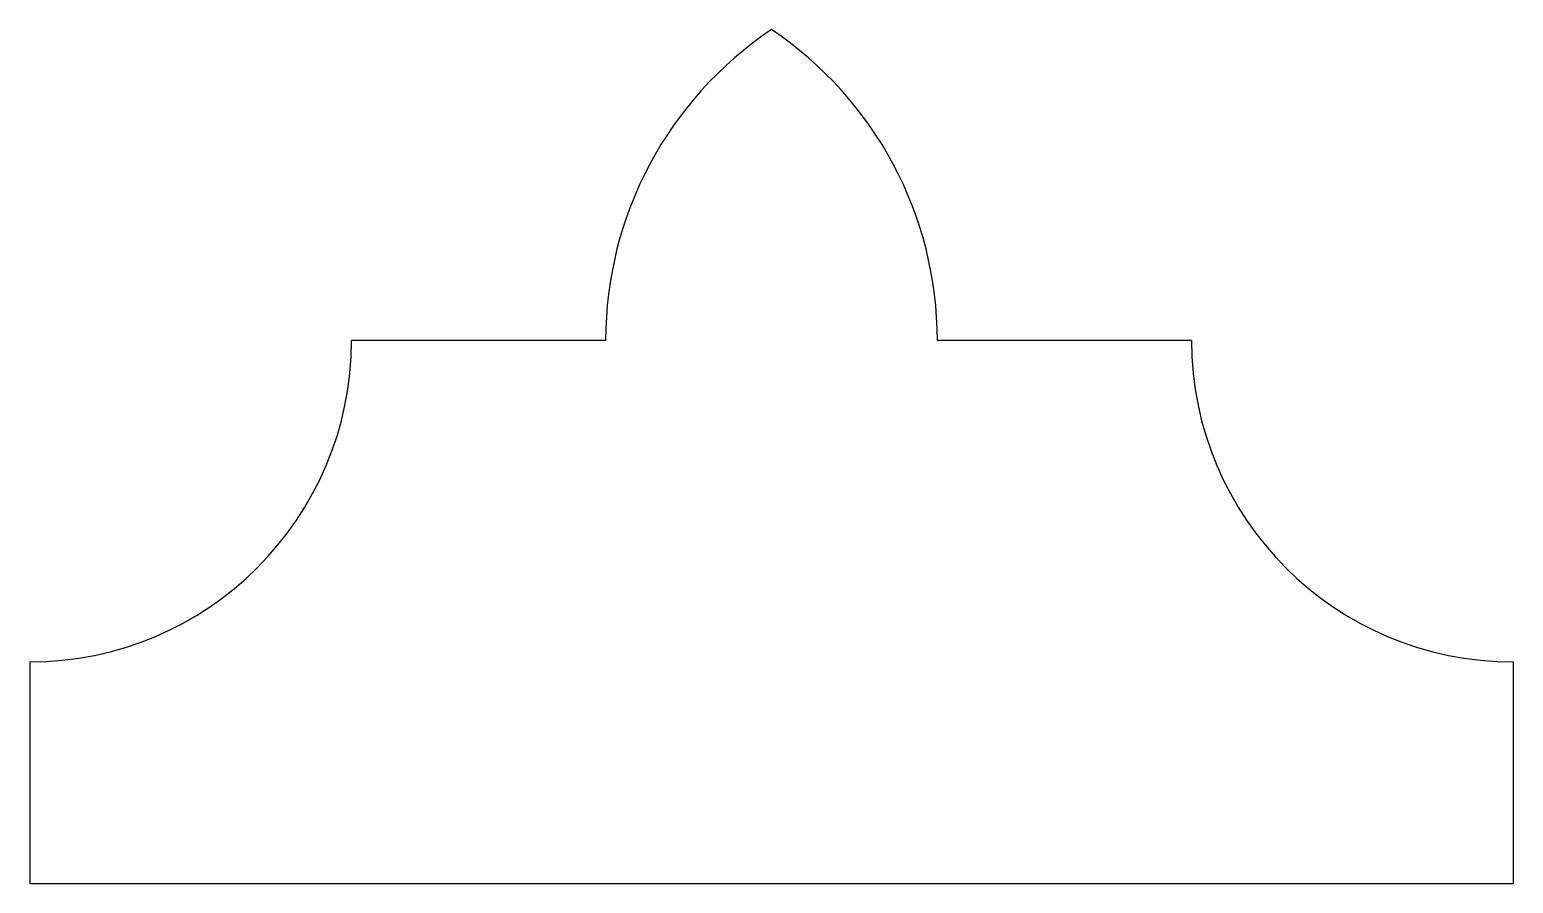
# Model space of a CAD drawing. Extents: x 33.17 to 41.66, y 0 to 4.89.
import ezdxf

# ---------------------------------------------------------------- set-up
doc = ezdxf.new("R2010")
doc.units = 0
doc.layers.add('MODELSKETCH_VISIBLE', color=7, linetype='CONTINUOUS')

msp = doc.modelspace()

# ---------------------------------------------------------------- linework, layer by layer
at = {"layer": 'MODELSKETCH_VISIBLE'}
for p, q in [((36.4653, 3.1106), (35.0101, 3.1106)), ((39.8194, 3.1106), (38.3641, 3.1106)), ((33.1678, 1.2683), (33.1678, 0)), ((41.6617, 0), (41.6617, 1.2683)), ((33.1678, 0), (37.4147, 0)), ((37.4147, 0), (41.6617, 0))]:
    msp.add_line(p, q, dxfattribs=at)
for centre, radius, start, end in [((38.609, 3.1106), 2.1437, 123.85665, 180), ((36.2205, 3.1106), 2.1437, 0, 56.14335), ((33.1678, 3.1106), 1.8423, 270, 0), ((41.6617, 3.1106), 1.8423, 180, 270)]:
    msp.add_arc(centre, radius, start, end, dxfattribs=at)

doc.saveas('drawing.dxf')
